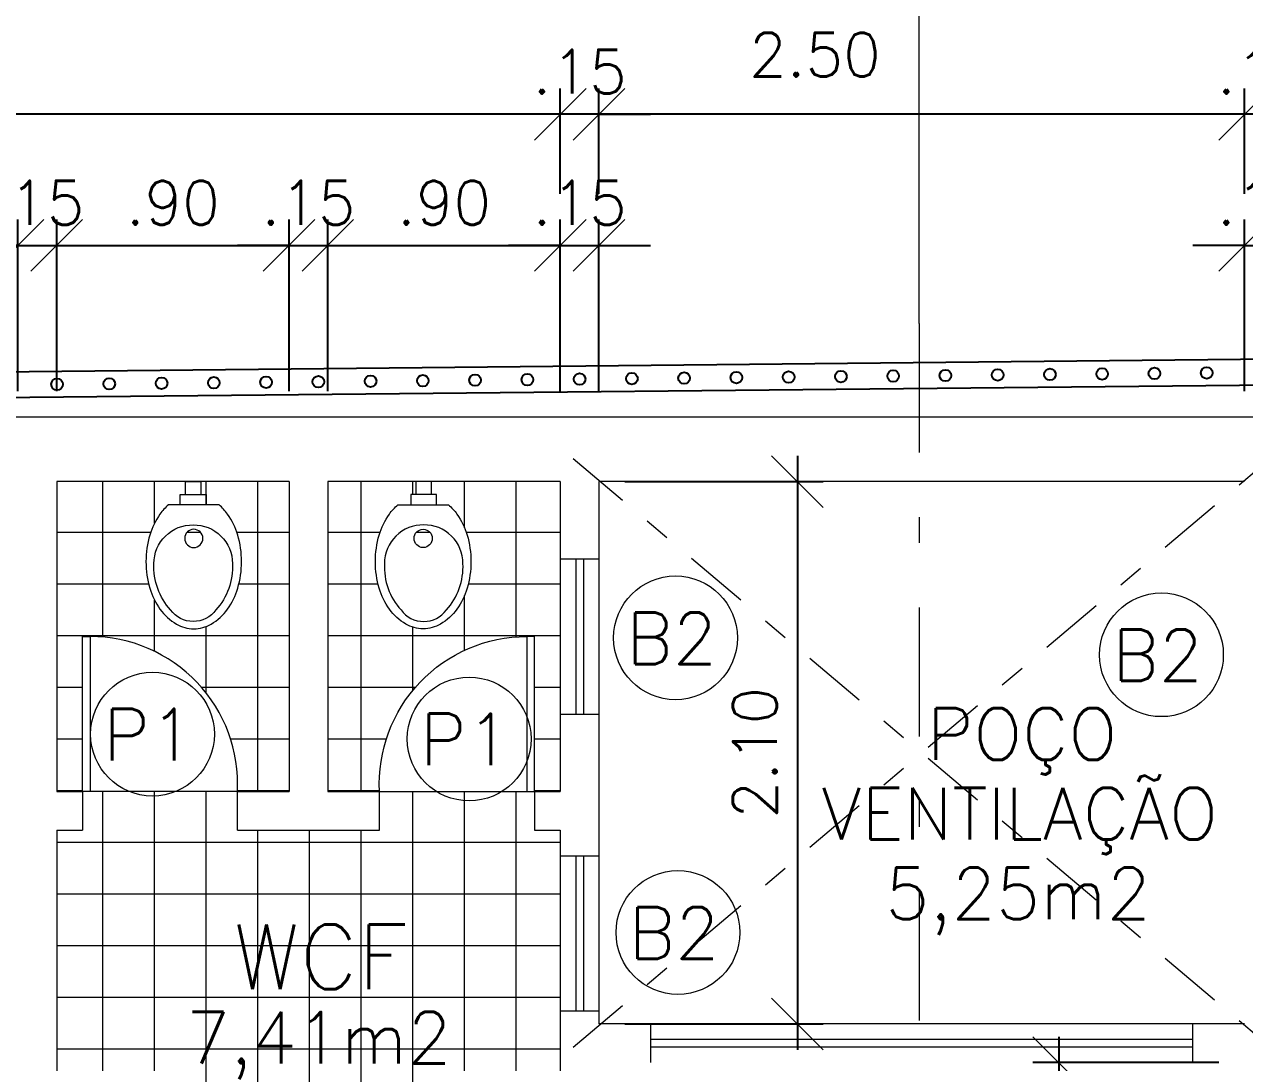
# Model space of a CAD drawing. Header units: millimetres. Extents: x 521 to 1055, y 261 to 520.
# Drawn here: x 604.836 to 609.561, y 334.464 to 338.485 of the extents above; entities that cross this region are included whole.
import ezdxf
from ezdxf.enums import TextEntityAlignment as Align

# ---------------------------------------------------------------- set-up
doc = ezdxf.new("R2010")
doc.units = ezdxf.units.MM
for name, pattern in [('CONTINU', [0]), ('DASHDOT', [1, 0.5, -0.25, 0, -0.25]), ('DASHDOTX2', [2, 1, -0.5, 0, -0.5])]:
    doc.linetypes.add(name, pattern=pattern)
doc.layers.add('0.1', color=8, linetype='Continuous', lineweight=13)
doc.layers.add('01', color=8, linetype='Continuous')
doc.layers.add('parede', color=5, linetype='Continuous')
doc.styles.add('ROMANS', font='romans')
doc.styles.get("Standard").update_dxf_attribs({"font": 'romans.shx'})
doc.dimstyles.new('Fares Eng - 50', dxfattribs={"dimscale": 2, "dimtxt": 0.085, "dimasz": 0.1, "dimexe": 0.05, "dimexo": 0.05, "dimgap": 0.04, "dimtad": 1, "dimzin": 4, "dimdsep": 46, "dimtxsty": 'ROMANS', "dimblk1": 'OBLIQUE', "dimblk2": 'OBLIQUE', "dimsah": 1, "dimcen": 0.05, "dimdle": 0.05, "dimclrd": 8, "dimclre": 8, "dimclrt": 8, "dimaunit": 1, "dimadec": 0, "dimazin": 0, "dimtfac": 1, "dimtix": 1, "dimtmove": 2, "dimatfit": 0, "dimldrblk": 'OPEN90', "dimfxl": 1, "dimtolj": 1, "dimtzin": 0, "dimarcsym": 0})
pattern_1 = [(0, (-267.8595714196266, -87.28200950754331), (0, 0.2), []), (90, (-267.8595714196266, -87.28200950754331), (-0.2, 1.224606353822377e-17), [])]

# ---------------------------------------------------------------- blocks, each defined once
blk = doc.blocks.new('P60')
at = {"color": 252}
blk.add_lwpolyline([(-0.6000000000000227, 0.05960000000008298), (0, 0.05960000000008298), (0, 0.03000000000000114), (-0.6000000000000227, 0.03000000000000114)], close=True, dxfattribs=at)
at = {"color": 8}
blk.add_arc((-0.02886986666674457, 0.05960000000008306), 0.5711301333332781, 87.10253993610587, 180, dxfattribs=at)
blk = doc.blocks.new('Vaso')
for points in [[(0.02999999999997272, -0.04999999999995453), (0.02999999999997272, 0), (-0.02999999999997272, 0), (-0.02999999999997272, -0.04999999999995453)], [(0.04999999999995453, -0.09000000000014552), (0.04999999999995453, -0.04999999999995453), (-0.04999999999995453, -0.04999999999995453), (-0.04999999999995453, -0.09000000000014552)]]:
    blk.add_lwpolyline(points)
for points in [[(0.1828955200001019, -0.3100000000001728, -0.071776), (0.1680402599999979, -0.4129498500001318, -0.083144), (0.128710270000056, -0.4938477600001079, -0.106699), (0.06516211000007388, -0.5518467399999736, -0.132564), (-0.002104480000070907, -0.5700000000001637, -0.132564), (-0.06937106999998832, -0.5518467399999736, -0.106699), (-0.1329192299999704, -0.4938477600001079, -0.083144), (-0.1722492199999124, -0.4129498500001318, -0.071776), (-0.1871044800000163, -0.3100000000001728, -0.071776), (-0.1722492199999124, -0.2070501499999864, -0.083144), (-0.1329192299999704, -0.1261522400000104, -0.060171), (-0.09999999999990905, -0.09000000000014552), (0.09579103999999461, -0.09000000000014552, -0.060171), (0.128710270000056, -0.1261522400000104, -0.083144), (0.1680402599999979, -0.2070501499999864, -0.071776)], [(-0.08763701527800549, -0.4972033683313839, 0.2473999053505774), (0, -0.5413053001348089, 0.2473999053505774), (0.08763701527800549, -0.4972033683313839, 0.1978584598758542), (0.1521044799999345, -0.3175259839795217, 0.4183289460701766), (0, -0.1675407474929216, 0.4183289460701766), (-0.1521044799999345, -0.3175259839795217, 0.1978584598758542)]]:
    blk.add_lwpolyline(points, format="xyb", close=True)
blk.add_circle((-0.002104480000070907, -0.2200259839794398), 0.03525)
blk = doc.blocks.new('ÁREA')
for p in [(4.97462945148186e-05, 0.003761569252461072), (0, 0)]:
    blk.add_attdef('COMPARTIMENTO', text='', height=0.0025).set_placement(p, align=Align.CENTER)
at = {"color": 1}
for p in [(-4.97462945148186e-05, -0.003761569252461072), (-9.94925890296372e-05, -0.007523138504922144)]:
    blk.add_attdef('ÁREA', text='', height=0.002, dxfattribs=at).set_placement(p, align=Align.CENTER)
blk = doc.blocks.new('_OBLIQUE')
at = {"color": 0, "linetype": 'ByBlock'}
blk.add_line((-0.5, -0.5), (0.5, 0.5), dxfattribs=at)
blk = doc.blocks.new('*D1261')
at = {"layer": '0.1', "color": 8, "linetype": 'CONTINU', "lineweight": -2, "transparency": 16777216}
for p, q in [((600.5614431933147, 337.0644788319044), (600.5614431933147, 337.7293130466606)), ((604.8114431933147, 337.0644788319044), (604.8114431933147, 337.7293130466606)), ((600.4614431933147, 337.6293130466606), (604.9114431933148, 337.6293130466606))]:
    blk.add_line(p, q, dxfattribs=at)
at = {"layer": 'DEFPOINTS', "color": 0, "linetype": 'CONTINU', "lineweight": -2, "transparency": 16777216}
for p in [(604.8114431933147, 337.6293130466606), (600.5614431933147, 336.9644788319043), (604.8114431933147, 336.9644788319043)]:
    blk.add_point(p, dxfattribs=at)
at = {"layer": '0.1', "color": 8, "linetype": 'CONTINU', "lineweight": -2, "transparency": 16777216, "xscale": 0.2, "yscale": 0.2, "zscale": 0.2, "rotation": 180}
blk.add_blockref('_OBLIQUE', (600.5614431933147, 337.6293130466606), dxfattribs=at)
at = {"layer": '0.1', "color": 8, "linetype": 'CONTINU', "lineweight": -2, "transparency": 16777216, "xscale": 0.2, "yscale": 0.2, "zscale": 0.2}
blk.add_blockref('_OBLIQUE', (604.8114431933147, 337.6293130466606), dxfattribs=at)
at = {"layer": '0.1', "color": 8, "linetype": 'CONTINU', "transparency": 16777216, "insert": (602.6864431933147, 337.7943130466606), "char_height": 0.17, "attachment_point": 5, "style": 'ROMANS'}
blk.add_mtext('\\A1;4.25', dxfattribs=at)
blk = doc.blocks.new('_Open90')
at = {"color": 0, "linetype": 'ByBlock', "lineweight": -2}
for p, q in [((-0.5, 0.5), (0, 0)), ((0, 0), (-1, 0)), ((0, 0), (-0.5, -0.5))]:
    blk.add_line(p, q, dxfattribs=at)
blk = doc.blocks.new('*D1263')
at = {"layer": '0.1', "color": 8, "lineweight": -2, "transparency": 16777216}
for p, q in [((604.8114431933147, 337.0644788319043), (604.8114431933147, 337.7293130466606)), ((604.9614431933147, 337.0644788319042), (604.9614431933147, 337.7293130466606)), ((604.8114431933147, 337.6293130466606), (604.6114431933147, 337.6293130466606)), ((604.8114431933147, 337.6293130466606), (604.9614431933147, 337.6293130466606)), ((604.9614431933147, 337.6293130466606), (605.1614431933148, 337.6293130466606))]:
    blk.add_line(p, q, dxfattribs=at)
at = {"layer": 'DEFPOINTS', "color": 0, "lineweight": -2, "transparency": 16777216}
for p in [(604.9614431933147, 337.6293130466606), (604.8114431933147, 336.9644788319043), (604.9614431933147, 336.9644788319042)]:
    blk.add_point(p, dxfattribs=at)
at = {"layer": '0.1', "color": 8, "lineweight": -2, "transparency": 16777216, "xscale": 0.2, "yscale": 0.2, "zscale": 0.2}
blk.add_blockref('_OBLIQUE', (604.8114431933147, 337.6293130466606), dxfattribs=at)
at = {"layer": '0.1', "color": 8, "lineweight": -2, "transparency": 16777216, "xscale": 0.2, "yscale": 0.2, "zscale": 0.2, "rotation": 180}
blk.add_blockref('_OBLIQUE', (604.9614431933147, 337.6293130466606), dxfattribs=at)
at = {"layer": '0.1', "color": 8, "transparency": 16777216, "insert": (604.8864431933148, 337.7943130466606), "char_height": 0.17, "attachment_point": 5, "style": 'ROMANS'}
blk.add_mtext('\\A1;.15', dxfattribs=at)
blk = doc.blocks.new('*D1264')
at = {"layer": '0.1', "color": 8, "lineweight": -2, "transparency": 16777216}
for p, q in [((604.961443193315, 337.0644788319043), (604.961443193315, 337.7293130466606)), ((605.8614431933149, 337.0644788319043), (605.8614431933149, 337.7293130466606)), ((604.8614431933149, 337.6293130466606), (605.961443193315, 337.6293130466606))]:
    blk.add_line(p, q, dxfattribs=at)
at = {"layer": 'DEFPOINTS', "color": 0, "lineweight": -2, "transparency": 16777216}
for p in [(605.8614431933149, 337.6293130466606), (604.961443193315, 336.9644788319043), (605.8614431933149, 336.9644788319043)]:
    blk.add_point(p, dxfattribs=at)
at = {"layer": '0.1', "color": 8, "lineweight": -2, "transparency": 16777216, "xscale": 0.2, "yscale": 0.2, "zscale": 0.2, "rotation": 180}
blk.add_blockref('_OBLIQUE', (604.961443193315, 337.6293130466606), dxfattribs=at)
at = {"layer": '0.1', "color": 8, "lineweight": -2, "transparency": 16777216, "xscale": 0.2, "yscale": 0.2, "zscale": 0.2}
blk.add_blockref('_OBLIQUE', (605.8614431933149, 337.6293130466606), dxfattribs=at)
at = {"layer": '0.1', "color": 8, "transparency": 16777216, "insert": (605.4114431933149, 337.7943130466606), "char_height": 0.17, "attachment_point": 5, "style": 'ROMANS'}
blk.add_mtext('\\A1;.90', dxfattribs=at)
blk = doc.blocks.new('*D1265')
at = {"layer": '0.1', "color": 8, "linetype": 'CONTINU', "lineweight": -2, "transparency": 16777216}
for p, q in [((605.8614431933148, 337.0644788319042), (605.8614431933148, 337.7293130466606)), ((606.0114431933148, 337.0644788319042), (606.0114431933148, 337.7293130466606)), ((605.8614431933148, 337.6293130466606), (605.6614431933148, 337.6293130466606)), ((605.8614431933148, 337.6293130466606), (606.0114431933148, 337.6293130466606)), ((606.0114431933148, 337.6293130466606), (606.2114431933148, 337.6293130466606))]:
    blk.add_line(p, q, dxfattribs=at)
at = {"layer": 'DEFPOINTS', "color": 0, "linetype": 'CONTINU', "lineweight": -2, "transparency": 16777216}
for p in [(606.0114431933148, 337.6293130466606), (605.8614431933148, 336.9644788319042), (606.0114431933148, 336.9644788319042)]:
    blk.add_point(p, dxfattribs=at)
at = {"layer": '0.1', "color": 8, "linetype": 'CONTINU', "lineweight": -2, "transparency": 16777216, "xscale": 0.2, "yscale": 0.2, "zscale": 0.2}
blk.add_blockref('_OBLIQUE', (605.8614431933148, 337.6293130466606), dxfattribs=at)
at = {"layer": '0.1', "color": 8, "linetype": 'CONTINU', "lineweight": -2, "transparency": 16777216, "xscale": 0.2, "yscale": 0.2, "zscale": 0.2, "rotation": 180}
blk.add_blockref('_OBLIQUE', (606.0114431933148, 337.6293130466606), dxfattribs=at)
at = {"layer": '0.1', "color": 8, "linetype": 'CONTINU', "transparency": 16777216, "insert": (605.9364431933147, 337.7943130466606), "char_height": 0.17, "attachment_point": 5, "style": 'ROMANS'}
blk.add_mtext('\\A1;.15', dxfattribs=at)
blk = doc.blocks.new('*D1266')
at = {"layer": '0.1', "color": 8, "linetype": 'CONTINU', "lineweight": -2, "transparency": 16777216}
for p, q in [((606.0114431933148, 337.0644788319043), (606.0114431933148, 337.7293130466606)), ((606.9114431933148, 337.0644788319043), (606.9114431933148, 337.7293130466606)), ((605.9114431933148, 337.6293130466606), (607.0114431933148, 337.6293130466606))]:
    blk.add_line(p, q, dxfattribs=at)
at = {"layer": 'DEFPOINTS', "color": 0, "linetype": 'CONTINU', "lineweight": -2, "transparency": 16777216}
for p in [(606.9114431933148, 337.6293130466606), (606.0114431933148, 336.9644788319043), (606.9114431933148, 336.9644788319043)]:
    blk.add_point(p, dxfattribs=at)
at = {"layer": '0.1', "color": 8, "linetype": 'CONTINU', "lineweight": -2, "transparency": 16777216, "xscale": 0.2, "yscale": 0.2, "zscale": 0.2, "rotation": 180}
blk.add_blockref('_OBLIQUE', (606.0114431933148, 337.6293130466606), dxfattribs=at)
at = {"layer": '0.1', "color": 8, "linetype": 'CONTINU', "lineweight": -2, "transparency": 16777216, "xscale": 0.2, "yscale": 0.2, "zscale": 0.2}
blk.add_blockref('_OBLIQUE', (606.9114431933148, 337.6293130466606), dxfattribs=at)
at = {"layer": '0.1', "color": 8, "linetype": 'CONTINU', "transparency": 16777216, "insert": (606.4614431933148, 337.7943130466606), "char_height": 0.17, "attachment_point": 5, "style": 'ROMANS'}
blk.add_mtext('\\A1;.90', dxfattribs=at)
blk = doc.blocks.new('*D1267')
at = {"layer": '0.1', "color": 8, "linetype": 'CONTINU', "lineweight": -2, "transparency": 16777216}
for p, q in [((606.9114431933148, 337.0644788319043), (606.9114431933148, 337.7293130466606)), ((607.0614431933146, 337.0644788319042), (607.0614431933146, 337.7293130466606)), ((606.9114431933148, 337.6293130466606), (606.7114431933147, 337.6293130466606)), ((606.9114431933148, 337.6293130466606), (607.0614431933146, 337.6293130466606)), ((607.0614431933146, 337.6293130466606), (607.2614431933147, 337.6293130466606))]:
    blk.add_line(p, q, dxfattribs=at)
at = {"layer": 'DEFPOINTS', "color": 0, "linetype": 'CONTINU', "lineweight": -2, "transparency": 16777216}
for p in [(607.0614431933146, 337.6293130466606), (606.9114431933148, 336.9644788319043), (607.0614431933146, 336.9644788319042)]:
    blk.add_point(p, dxfattribs=at)
at = {"layer": '0.1', "color": 8, "linetype": 'CONTINU', "lineweight": -2, "transparency": 16777216, "xscale": 0.2, "yscale": 0.2, "zscale": 0.2}
blk.add_blockref('_OBLIQUE', (606.9114431933148, 337.6293130466606), dxfattribs=at)
at = {"layer": '0.1', "color": 8, "linetype": 'CONTINU', "lineweight": -2, "transparency": 16777216, "xscale": 0.2, "yscale": 0.2, "zscale": 0.2, "rotation": 180}
blk.add_blockref('_OBLIQUE', (607.0614431933146, 337.6293130466606), dxfattribs=at)
at = {"layer": '0.1', "color": 8, "linetype": 'CONTINU', "transparency": 16777216, "insert": (606.9864431933147, 337.7943130466606), "char_height": 0.17, "attachment_point": 5, "style": 'ROMANS'}
blk.add_mtext('\\A1;.15', dxfattribs=at)
blk = doc.blocks.new('*D1268')
at = {"layer": '0.1', "color": 8, "linetype": 'CONTINU', "lineweight": -2, "transparency": 16777216}
for p, q in [((609.5614431933147, 337.0644788319043), (609.5614431933147, 337.7293130466606)), ((609.7114431933148, 337.0644788319043), (609.7114431933148, 337.7293130466606)), ((609.5614431933147, 337.6293130466606), (609.3614431933147, 337.6293130466606)), ((609.5614431933147, 337.6293130466606), (609.7114431933148, 337.6293130466606)), ((609.7114431933148, 337.6293130466606), (609.9114431933149, 337.6293130466606))]:
    blk.add_line(p, q, dxfattribs=at)
at = {"layer": 'DEFPOINTS', "color": 0, "linetype": 'CONTINU', "lineweight": -2, "transparency": 16777216}
for p in [(609.7114431933148, 337.6293130466606), (609.5614431933147, 336.9644788319043), (609.7114431933148, 336.9644788319043)]:
    blk.add_point(p, dxfattribs=at)
at = {"layer": '0.1', "color": 8, "linetype": 'CONTINU', "lineweight": -2, "transparency": 16777216, "xscale": 0.2, "yscale": 0.2, "zscale": 0.2}
blk.add_blockref('_OBLIQUE', (609.5614431933147, 337.6293130466606), dxfattribs=at)
at = {"layer": '0.1', "color": 8, "linetype": 'CONTINU', "lineweight": -2, "transparency": 16777216, "xscale": 0.2, "yscale": 0.2, "zscale": 0.2, "rotation": 180}
blk.add_blockref('_OBLIQUE', (609.7114431933148, 337.6293130466606), dxfattribs=at)
at = {"layer": '0.1', "color": 8, "linetype": 'CONTINU', "transparency": 16777216, "insert": (609.6364431933148, 337.7943130466606), "char_height": 0.17, "attachment_point": 5, "style": 'ROMANS'}
blk.add_mtext('\\A1;.15', dxfattribs=at)
blk = doc.blocks.new('*D1277')
at = {"layer": '0.1', "color": 8, "linetype": 'CONTINU', "lineweight": -2, "transparency": 16777216}
for p, q in [((609.5614431933147, 337.8293130466607), (609.5614431933147, 338.2370307928006)), ((609.711443193315, 337.8293130466607), (609.711443193315, 338.2370307928006)), ((609.5614431933147, 338.1370307928006), (609.3614431933147, 338.1370307928006)), ((609.711443193315, 338.1370307928006), (609.5614431933147, 338.1370307928006)), ((609.711443193315, 338.1370307928006), (609.911443193315, 338.1370307928006))]:
    blk.add_line(p, q, dxfattribs=at)
at = {"layer": 'DEFPOINTS', "color": 0, "linetype": 'CONTINU', "lineweight": -2, "transparency": 16777216}
for p in [(609.5614431933147, 338.1370307928006), (609.5614431933147, 337.7293130466606), (609.711443193315, 337.7293130466606)]:
    blk.add_point(p, dxfattribs=at)
at = {"layer": '0.1', "color": 8, "linetype": 'CONTINU', "lineweight": -2, "transparency": 16777216, "xscale": 0.2, "yscale": 0.2, "zscale": 0.2}
blk.add_blockref('_OBLIQUE', (609.5614431933147, 338.1370307928006), dxfattribs=at)
at = {"layer": '0.1', "color": 8, "linetype": 'CONTINU', "lineweight": -2, "transparency": 16777216, "xscale": 0.2, "yscale": 0.2, "zscale": 0.2, "rotation": 180}
blk.add_blockref('_OBLIQUE', (609.711443193315, 338.1370307928006), dxfattribs=at)
at = {"layer": '0.1', "color": 8, "linetype": 'CONTINU', "transparency": 16777216, "insert": (609.6364431933148, 338.3020307928006), "char_height": 0.17, "attachment_point": 5, "style": 'ROMANS'}
blk.add_mtext('\\A1;.15', dxfattribs=at)
blk = doc.blocks.new('*D1278')
at = {"layer": '0.1', "color": 8, "linetype": 'CONTINU', "lineweight": -2, "transparency": 16777216}
for p, q in [((607.0614431933149, 337.8293130466607), (607.0614431933149, 338.2370307928006)), ((609.5614431933147, 337.8293130466607), (609.5614431933147, 338.2370307928006)), ((609.6614431933148, 338.1370307928006), (606.9614431933148, 338.1370307928006))]:
    blk.add_line(p, q, dxfattribs=at)
at = {"layer": 'DEFPOINTS', "color": 0, "linetype": 'CONTINU', "lineweight": -2, "transparency": 16777216}
for p in [(607.0614431933149, 338.1370307928006), (607.0614431933149, 337.7293130466606), (609.5614431933147, 337.7293130466606)]:
    blk.add_point(p, dxfattribs=at)
at = {"layer": '0.1', "color": 8, "linetype": 'CONTINU', "lineweight": -2, "transparency": 16777216, "xscale": 0.2, "yscale": 0.2, "zscale": 0.2, "rotation": 180}
blk.add_blockref('_OBLIQUE', (607.0614431933149, 338.1370307928006), dxfattribs=at)
at = {"layer": '0.1', "color": 8, "linetype": 'CONTINU', "lineweight": -2, "transparency": 16777216, "xscale": 0.2, "yscale": 0.2, "zscale": 0.2}
blk.add_blockref('_OBLIQUE', (609.5614431933147, 338.1370307928006), dxfattribs=at)
at = {"layer": '0.1', "color": 8, "linetype": 'CONTINU', "transparency": 16777216, "insert": (607.8978050202791, 338.3677169725572), "char_height": 0.17, "attachment_point": 5, "style": 'ROMANS'}
blk.add_mtext('\\A1;2.50', dxfattribs=at)
blk = doc.blocks.new('*D1279')
at = {"layer": '0.1', "color": 8, "linetype": 'CONTINU', "lineweight": -2, "transparency": 16777216}
for p, q in [((606.9114431933148, 337.8293130466607), (606.9114431933148, 338.2370307928006)), ((607.0614431933149, 337.8293130466607), (607.0614431933149, 338.2370307928006)), ((606.9114431933148, 338.1370307928006), (606.7114431933147, 338.1370307928006)), ((607.0614431933149, 338.1370307928006), (606.9114431933148, 338.1370307928006)), ((607.0614431933149, 338.1370307928006), (607.2614431933149, 338.1370307928006))]:
    blk.add_line(p, q, dxfattribs=at)
at = {"layer": 'DEFPOINTS', "color": 0, "linetype": 'CONTINU', "lineweight": -2, "transparency": 16777216}
for p in [(606.9114431933148, 338.1370307928006), (606.9114431933148, 337.7293130466606), (607.0614431933149, 337.7293130466606)]:
    blk.add_point(p, dxfattribs=at)
at = {"layer": '0.1', "color": 8, "linetype": 'CONTINU', "lineweight": -2, "transparency": 16777216, "xscale": 0.2, "yscale": 0.2, "zscale": 0.2}
blk.add_blockref('_OBLIQUE', (606.9114431933148, 338.1370307928006), dxfattribs=at)
at = {"layer": '0.1', "color": 8, "linetype": 'CONTINU', "lineweight": -2, "transparency": 16777216, "xscale": 0.2, "yscale": 0.2, "zscale": 0.2, "rotation": 180}
blk.add_blockref('_OBLIQUE', (607.0614431933149, 338.1370307928006), dxfattribs=at)
at = {"layer": '0.1', "color": 8, "linetype": 'CONTINU', "transparency": 16777216, "insert": (606.9864431933148, 338.3020307928006), "char_height": 0.17, "attachment_point": 5, "style": 'ROMANS'}
blk.add_mtext('\\A1;.15', dxfattribs=at)
blk = doc.blocks.new('*D1280')
at = {"layer": '0.1', "color": 8, "linetype": 'CONTINU', "lineweight": -2, "transparency": 16777216}
for p, q in [((600.5614431933147, 337.8293130466607), (600.5614431933147, 338.2370307928006)), ((606.9114431933148, 337.8293130466607), (606.9114431933148, 338.2370307928006)), ((607.0114431933148, 338.1370307928006), (600.4614431933147, 338.1370307928006))]:
    blk.add_line(p, q, dxfattribs=at)
at = {"layer": 'DEFPOINTS', "color": 0, "linetype": 'CONTINU', "lineweight": -2, "transparency": 16777216}
for p in [(600.5614431933147, 338.1370307928006), (600.5614431933147, 337.7293130466606), (606.9114431933148, 337.7293130466606)]:
    blk.add_point(p, dxfattribs=at)
at = {"layer": '0.1', "color": 8, "linetype": 'CONTINU', "lineweight": -2, "transparency": 16777216, "xscale": 0.2, "yscale": 0.2, "zscale": 0.2, "rotation": 180}
blk.add_blockref('_OBLIQUE', (600.5614431933147, 338.1370307928006), dxfattribs=at)
at = {"layer": '0.1', "color": 8, "linetype": 'CONTINU', "lineweight": -2, "transparency": 16777216, "xscale": 0.2, "yscale": 0.2, "zscale": 0.2}
blk.add_blockref('_OBLIQUE', (606.9114431933148, 338.1370307928006), dxfattribs=at)
at = {"layer": '0.1', "color": 8, "linetype": 'CONTINU', "transparency": 16777216, "insert": (603.7364431933147, 338.3020307928006), "char_height": 0.17, "attachment_point": 5, "style": 'ROMANS'}
blk.add_mtext('\\A1;6.35', dxfattribs=at)
blk = doc.blocks.new('*D1282')
at = {"layer": '0.1', "color": 8, "linetype": 'CONTINU', "lineweight": -2, "transparency": 16777216}
for p, q in [((600.3114431933147, 338.3370307928006), (600.3114431933147, 338.7447485389406)), ((616.3114431933149, 338.3370307928006), (616.3114431933149, 338.7447485389406)), ((616.4114431933149, 338.6447485389406), (600.2114431933147, 338.6447485389406))]:
    blk.add_line(p, q, dxfattribs=at)
at = {"layer": 'DEFPOINTS', "color": 0, "linetype": 'CONTINU', "lineweight": -2, "transparency": 16777216}
for p in [(600.3114431933147, 338.6447485389406), (600.3114431933147, 338.2370307928006), (616.3114431933149, 338.2370307928006)]:
    blk.add_point(p, dxfattribs=at)
at = {"layer": '0.1', "color": 8, "linetype": 'CONTINU', "lineweight": -2, "transparency": 16777216, "xscale": 0.2, "yscale": 0.2, "zscale": 0.2, "rotation": 180}
blk.add_blockref('_OBLIQUE', (600.3114431933147, 338.6447485389406), dxfattribs=at)
at = {"layer": '0.1', "color": 8, "linetype": 'CONTINU', "lineweight": -2, "transparency": 16777216, "xscale": 0.2, "yscale": 0.2, "zscale": 0.2}
blk.add_blockref('_OBLIQUE', (616.3114431933149, 338.6447485389406), dxfattribs=at)
at = {"layer": '0.1', "color": 8, "linetype": 'CONTINU', "transparency": 16777216, "insert": (607.8096453597063, 338.8578660158157), "char_height": 0.17, "attachment_point": 5, "style": 'ROMANS'}
blk.add_mtext('\\A1;16.00', dxfattribs=at)
blk = doc.blocks.new('*D1597')
at = {"layer": '0.1', "color": 8, "lineweight": -2, "transparency": 16777216}
for p, q in [((607.8299794963482, 336.8144788319043), (607.8299794963482, 334.5144788319042)), ((607.1614431933149, 336.7144788319043), (607.9299794963482, 336.7144788319043)), ((607.1614431933149, 334.6144788319043), (607.9299794963482, 334.6144788319043))]:
    blk.add_line(p, q, dxfattribs=at)
at = {"layer": 'DEFPOINTS', "color": 0, "lineweight": -2, "transparency": 16777216}
for p in [(607.0614431933149, 336.7144788319043), (607.0614431933149, 334.6144788319043), (607.8299794963482, 334.6144788319043)]:
    blk.add_point(p, dxfattribs=at)
at = {"layer": '0.1', "color": 8, "lineweight": -2, "transparency": 16777216, "xscale": 0.2, "yscale": 0.2, "zscale": 0.2}
for p, rotation in [((607.8299794963482, 336.7144788319043), 90), ((607.8299794963482, 334.6144788319043), 270)]:
    blk.add_blockref('_OBLIQUE', p, dxfattribs=dict(at, rotation=rotation))
at = {"layer": '0.1', "color": 8, "transparency": 16777216, "insert": (607.6649794963481, 335.6644788319043), "char_height": 0.17, "attachment_point": 5, "rotation": 90, "style": 'ROMANS'}
blk.add_mtext('\\A1;2.10', dxfattribs=at)
blk = doc.blocks.new('*D1616')
at = {"layer": '0.1', "color": 8, "linetype": 'CONTINU', "lineweight": -2, "transparency": 16777216}
for p, q in [((608.8414737362916, 334.5644788319044), (608.8414737362916, 316.264478831904)), ((609.4614431933148, 334.4644788319043), (608.7414737362916, 334.4644788319043)), ((609.4614431933162, 316.364478831904), (608.7414737362916, 316.364478831904))]:
    blk.add_line(p, q, dxfattribs=at)
at = {"layer": 'DEFPOINTS', "color": 0, "linetype": 'CONTINU', "lineweight": -2, "transparency": 16777216}
for p in [(609.5614431933149, 334.4644788319043), (608.8414737362916, 316.364478831904), (609.5614431933162, 316.364478831904)]:
    blk.add_point(p, dxfattribs=at)
at = {"layer": '0.1', "color": 8, "linetype": 'CONTINU', "lineweight": -2, "transparency": 16777216, "xscale": 0.2, "yscale": 0.2, "zscale": 0.2}
for p, rotation in [((608.8414737362916, 334.4644788319043), 90), ((608.8414737362916, 316.364478831904), 270)]:
    blk.add_blockref('_OBLIQUE', p, dxfattribs=dict(at, rotation=rotation))
at = {"layer": '0.1', "color": 8, "linetype": 'CONTINU', "transparency": 16777216, "insert": (608.6764737362915, 325.4144788319042), "char_height": 0.17, "attachment_point": 5, "rotation": 90, "style": 'ROMANS'}
blk.add_mtext('\\A1;18.10', dxfattribs=at)
blk = doc.blocks.new('Cor-4A')
h = blk.add_hatch(color=1)
edge = h.paths.add_edge_path()
edge.add_line((-4.576014072182258e-05, -0.007316196002235542), (-0.00757170836086419, -4.413672282750289e-07))
edge.add_line((-0.00757170836086419, -4.413672282750289e-07), (-0.0001408029804683903, 0.007314409530419547))
edge.add_line((-0.0001408029804683899, 0.007314409530419547), (-0.0001408029804683904, 0.004996765224935991))
edge.add_arc((6.568789848669497e-07, 2.168404344971009e-18), 0.00499876720851913, 91.6216268461234, 269.4679613120325)
edge.add_line((-4.576014072182207e-05, -0.004998551696766541), (-4.576014072182258e-05, -0.007316196002235542))
at = {"linetype": 'DASHDOTX2'}
blk.add_line((-4.671623027125732e-16, 0.03735101866789411), (-5.19614475446869e-21, 0.004998110329534265), dxfattribs=at)
at = {"color": 1}
blk.add_lwpolyline([(-4.576014072182258e-05, -0.007316196002235542), (-0.00757170836086419, -4.413672282750289e-07), (-0.0001408029804683899, 0.007314409530419547), (-0.0001408029804683904, 0.004996765224935991, 0.9813801479665843), (-4.576014072182207e-05, -0.004998551696766541)], format="xyb", close=True, dxfattribs=at)
blk.add_circle((0, 0), 0.004998110329534263, dxfattribs=at)
at = {"color": 3, "style": 'ROMANS'}
blk.add_attdef('O', text='', height=0.006, rotation=90, dxfattribs=at).set_placement((0.0001940809628951379, 0), align=Align.MIDDLE)
blk = doc.blocks.new('SUP')
at = {"layer": '01', "color": 8}
for p, q in [((247.1784073878614, 61.92234643284984), (222.7000456877786, 61.67878790707101)), ((247.1784073878614, 61.82234148289501), (222.8000456877787, 61.57977795232367))]:
    blk.add_line(p, q, dxfattribs=at)
at = {"layer": 'parede', "color": 8}
for centre in [(228.6179656450553, 61.68766845204908), (228.8203210995316, 61.68968187912313), (229.0226765540079, 61.69169530619718), (229.2250320084843, 61.69370873327122), (229.4273874629606, 61.69572216034527), (229.6297429174369, 61.69773558741932), (229.8320983719133, 61.69974901449336), (230.0344538263896, 61.70176244156741), (230.2368092808659, 61.70377586864146), (230.4391647353423, 61.7057892957155), (230.6415201898186, 61.70780272278955), (230.8438756442949, 61.7098161498636), (231.0462310987713, 61.71182957693765), (231.2485865532476, 61.71384300401169), (231.4509420077239, 61.71585643108574), (231.6532974622003, 61.71786985815979), (227.2014774637209, 61.67357446253075), (227.4038329181973, 61.6755878896048), (227.6061883726736, 61.67760131667885), (227.8085438271499, 61.67961474375289), (228.0108992816263, 61.68162817082694), (228.2132547361026, 61.68364159790099), (228.4156101905789, 61.68565502497503)]:
    blk.add_circle(centre, 0.02250000000040586, dxfattribs=at)

msp = doc.modelspace()

# ---------------------------------------------------------------- hatches: boundary and pattern name
at = {"layer": '0.1', "linetype": 'CONTINU'}
h = msp.add_hatch(dxfattribs=at)
h.set_pattern_fill('_USER', color=8, scale=0.2, style=0, double=1, pattern_type=0)
h.set_pattern_definition(pattern_1)
h.paths.add_polyline_path([(605.8614431933146, 336.7144788319043), (605.5201951121558, 336.7144788319043), (605.5201951121558, 336.6644788319043), (605.4601951121559, 336.6644788319043), (605.4601951121556, 336.7144788319043), (604.961443193315, 336.7144788319043), (604.961443193315, 335.5144788319043), (605.0614431933152, 335.5144788319043), (605.0614431933152, 336.1144788319044), (605.0910431933164, 336.1144788319043, -0.4291040067098426), (605.6614431933153, 335.5144788319042), (605.8614431933149, 335.5144788319043)])
h.paths.add_polyline_path([(605.3221539289475, 336.3015321143632, 3.073136091760415e-06), (605.3221548753586, 336.3015289031783, -2.298261749447737e-06)], flags=0)
h.paths.add_polyline_path([(605.4570495921558, 336.4944528479248, -1), (605.5275495921559, 336.4944528479248, -1)], flags=0)
edge = h.paths.add_edge_path(flags=16)
edge.add_arc((605.6714602302724, 336.4044790823045), 0.3641606381167727, 180.000039397141, 196.4217251346327)
edge.add_arc((605.5833846889869, 336.3785211673929), 0.2723395385858779, 196.4218097910387, 215.4332831307361)
edge.add_arc((605.5276057303952, 336.3388323165639), 0.2038815434230515, 215.43327815541, 239.7947176376247)
edge.add_arc((605.4922995778271, 336.2781829999473), 0.1337041680431426, 239.7946885127021, 270.0000061402482)
edge.add_arc((605.4922996064845, 336.2781829999469), 0.1337041680427554, 269.9999938598004, 300.2053114873416)
edge.add_arc((605.4569934539163, 336.3388323165639), 0.2038815434230601, 300.2052823623753, 324.56672184459)
edge.add_arc((605.4012144953246, 336.3785211673929), 0.2723395385858707, 324.5667168692639, 343.5781902089612)
edge.add_arc((605.3131389540391, 336.4044790823045), 0.3641606381167788, 343.5782748653673, 359.9999606028591)
edge.add_arc((605.3131389540383, 336.4044785815038), 0.3641606381175685, 3.939712306625471e-05, 16.4217251346145)
edge.add_arc((605.4012144953246, 336.4304364964155), 0.2723395385858779, 16.4218097910387, 35.43328313073609)
edge.add_arc((605.456992310731, 336.47012425423), 0.2038831085606229, 35.43334217570973, 49.20691296007305)
edge.add_line((605.5901951121557, 336.6244788319041), (605.3944040721558, 336.6244788319041))
edge.add_arc((605.5276068735805, 336.47012425423), 0.2038831085606259, 130.7930870399269, 144.5666578242903)
edge.add_arc((605.5833846889869, 336.4304364964155), 0.2723395385858707, 144.5667168692639, 163.5781902089613)
edge.add_arc((605.6714602302732, 336.4044785815038), 0.3641606381175744, 163.5782748653855, 179.9999606028769)
h = msp.add_hatch(dxfattribs=at)
h.set_pattern_fill('_USER', color=8, scale=0.2, style=0, double=1, pattern_type=0)
h.set_pattern_definition(pattern_1)
h.paths.add_polyline_path([(606.7818431933143, 336.1144788319043), (606.8114431933143, 336.1144788319043), (606.8114431933144, 335.5144788319043), (606.8414431933143, 335.5144788319043), (606.911443193315, 335.5144788319043), (606.911443193315, 335.8144788319043), (606.9114431933149, 336.4144788319041), (606.9114431933147, 336.7144788319042), (606.4126912744737, 336.7144788319043), (606.4126912744738, 336.6644788319043), (606.4326912744737, 336.6644788319043), (606.4326912744738, 336.6244788319042), (606.4784823144738, 336.6244788319041, -0.06017304747549186), (606.5114025090414, 336.5883252362854), (606.5114025384654, 336.5883251949321), (606.51140250192, 336.5883252462941, 1.557330815323099e-06), (606.5114015183756, 336.5883266285828, 0.06017094460198466), (606.4784823144737, 336.6244788319041), (606.2826912744737, 336.6244788319041, 0.06017100981517427), (606.2497720398497, 336.5883265854056, 0.08314397838671177), (606.2104420588295, 336.507428696683), (606.2104420440131, 336.5074286464117, -0.0831424269536673), (606.249771036373, 336.5883251751028), (606.2497710537841, 336.588325199573, 0.08314236696016576), (606.2104420708527, 336.5074287374769, 0.07177604392442175), (606.1955867944737, 336.4044788261859, 0.07177601797375067), (606.210442063454, 336.3015289514346, 0.08314403573947214), (606.2497720853067, 336.2206310145176, 0.1066991575286601), (606.313320375119, 336.1626319925654), (606.3133203024266, 336.1626320348823, -0.1066990532164568), (606.2497720853061, 336.2206310145179, -0.08314704680946702), (606.2104411425235, 336.3015320761641, -0.07177377002933234), (606.1955867944737, 336.4044788261305, -0.0717737761307092), (606.2104411417587, 336.5074255850494, -0.08314542250176067), (606.2497710649369, 336.5883252152474, -0.06017307925051337), (606.2826912744738, 336.6244788319041), (606.3326912744739, 336.6244788319042), (606.332691274474, 336.6644788319043), (606.3526912744736, 336.6644788319042), (606.3526912744738, 336.7144788319043), (606.0114431933147, 336.7144788319043), (606.0114431933148, 335.5144788319043), (606.2114431933143, 335.5144788319043, -0.4291040067104009)])
edge = h.paths.add_edge_path(flags=16)
edge.add_arc((606.2014261563571, 336.4044790823045), 0.3641606381167727, 343.57827486536723, 359.99996060285906, ccw=False)
edge.add_arc((606.2895016976425, 336.3785211673929), 0.2723395385858779, 324.5667168692639, 343.5781902089613, ccw=False)
edge.add_arc((606.3452806562343, 336.3388323165639), 0.2038815434230515, 300.2052823623753, 324.56672184459006, ccw=False)
edge.add_arc((606.3805868088024, 336.2781829999473), 0.1337041680431426, 269.9999938597518, 300.20531148729793, ccw=False)
edge.add_arc((606.380586780145, 336.2781829999469), 0.1337041680427554, 239.7946885126584, 270.0000061401995, ccw=False)
edge.add_arc((606.4158929327132, 336.3388323165639), 0.2038815434230601, 215.43327815541, 239.7947176376247, ccw=False)
edge.add_arc((606.4716718913049, 336.3785211673929), 0.2723395385858707, 196.4218097910387, 215.4332831307361, ccw=False)
edge.add_arc((606.5597474325904, 336.4044790823045), 0.3641606381167788, 180.000039397141, 196.4217251346327, ccw=False)
edge.add_arc((606.5597474325912, 336.4044785815038), 0.3641606381175685, 163.5782748653855, 179.9999606028769, ccw=False)
edge.add_arc((606.4716718913049, 336.4304364964155), 0.2723395385858779, 144.5667168692639, 163.5781902089613, ccw=False)
edge.add_arc((606.4158940758984, 336.47012425423), 0.2038831085606229, 130.793087039927, 144.5666578242903, ccw=False)
edge.add_line((606.2826912744738, 336.6244788319041), (606.4784823144737, 336.6244788319041))
edge.add_arc((606.345279513049, 336.47012425423), 0.2038831085606259, 35.43334217570981, 49.20691296007311, ccw=False)
edge.add_arc((606.2895016976425, 336.4304364964155), 0.2723395385858707, 16.42180979103881, 35.43328313073607, ccw=False)
edge.add_arc((606.2014261563563, 336.4044785815038), 0.3641606381175744, 3.939712308920207e-05, 16.42172513461452, ccw=False)
edge = h.paths.add_edge_path(flags=0)
edge.add_arc((606.3805867944736, 336.4944528479248), 0.03525, 0, 360)
h = msp.add_hatch(dxfattribs=at)
h.set_pattern_fill('_USER', color=8, scale=0.2, style=0, double=1, pattern_type=0)
h.set_pattern_definition(pattern_1)
h.paths.add_polyline_path([(606.9114431933148, 334.6644788319041), (606.911443193315, 335.2644788319042), (606.9114431933149, 335.3644788319043), (606.8114431933143, 335.3644788319043), (606.8114431933143, 335.5144788319043), (606.7818431933142, 335.5144788319043), (606.2114431933143, 335.5144788319043), (606.2114431933143, 335.3644788319043), (606.1814431933142, 335.3644788319043), (605.6614431933152, 335.3644788319044), (605.6614431933152, 335.5144788319043), (605.0614431933152, 335.5144788319043), (605.0614431933152, 335.3644788319043), (605.0314431933152, 335.3644788319043), (604.9614431933148, 335.3644788319043), (604.9614431933147, 334.4124543551737), (605.5114431933147, 334.4124543551737), (605.5114431933143, 332.9144788319043), (605.8614431933148, 332.9144788319043), (605.8614431933148, 334.5644788319044), (606.0114431933147, 334.5644788319042), (606.0114431933148, 332.9144788319043), (606.9114431933148, 332.9144788319043), (606.9114431933148, 333.0144788319043), (606.2114431933148, 333.0144788319043), (606.2114431933148, 333.0444788319043, -0.401445557821725), (606.9114431933149, 333.7144788319043), (606.9114431933149, 333.7444788319043)])
h.paths.add_polyline_path([(606.0114431933147, 334.5644788319042), (605.8614431933148, 334.5644788319044), (605.8614431933148, 332.9144788319043), (606.0114431933148, 332.9144788319043)], flags=17)
h.paths.add_polyline_path([(605.5631804480132, 334.6864501196979), (606.4024661622989, 334.6864501196979), (606.4024661622989, 335.0614501196979), (605.5631804480132, 335.0614501196979)], flags=24)
h.paths.add_polyline_path([(605.3738095135061, 334.3633762119557), (606.5785714182681, 334.3633762119557), (606.5785714182681, 334.7205190690985), (605.3738095135061, 334.7205190690985)], flags=25)
h.paths.add_polyline_path([(605.64703843141, 333.9941007829898), (606.2258479552196, 333.9941007829898), (606.2258479552196, 334.2491007829899), (605.64703843141, 334.2491007829899)], flags=24)

# ---------------------------------------------------------------- linework, layer by layer
at = {"layer": '0.1', "color": 8, "linetype": 'DASHDOTX2', "ltscale": 0.5}
msp.add_line((608.3006421346741, 337.3269098554576), (608.3006421346741, 284.4054555021144), dxfattribs=at)
at = {"layer": '0.1', "color": 7}
for p, q in [((616.3114431933149, 336.9644788319043), (604.6614431933149, 336.9644788319043)), ((604.9614431933148, 336.7144788319042), (604.961443193315, 335.5144788319045)), ((605.8614431933149, 336.7144788319043), (604.961443193315, 336.7144788319043)), ((605.8614431933148, 336.7144788319042), (605.8614431933148, 335.5144788319043)), ((606.9114431933148, 336.7144788319043), (606.0114431933148, 336.7144788319043)), ((606.0114431933148, 336.7144788319042), (606.0114431933148, 335.5144788319043)), ((606.9114431933148, 336.7144788319043), (606.9114431933149, 336.4144788319041)), ((607.0614431933147, 336.7144788319043), (607.0614431933146, 336.4144788319041)), ((609.5614431933147, 336.7144788319043), (607.0614431933149, 336.7144788319043)), ((607.0614431933146, 336.4144788319042), (606.9114431933149, 336.4144788319042)), ((606.911443193315, 335.8144788319043), (607.0614431933149, 335.8144788319043)), ((606.911443193315, 335.8144788319043), (606.9114431933149, 335.5144788319043)), ((607.0614431933147, 335.8144788319042), (607.0614431933149, 335.2644788319041)), ((604.9614431933147, 335.5144788319043), (605.0614431933149, 335.5144788319043)), ((605.0614431933147, 335.5144788319043), (605.0614431933149, 335.3644788319043)), ((605.661443193315, 335.3644788319043), (605.661443193315, 335.5144788319042)), ((605.6614431933148, 335.5144788319042), (605.8614431933148, 335.5144788319043)), ((606.0114431933148, 335.5144788319043), (606.2114431933146, 335.5144788319043)), ((606.2114431933147, 335.3644788319043), (606.2114431933146, 335.5144788319043)), ((606.8114431933146, 335.5144788319043), (606.8114431933146, 335.3644788319043)), ((606.8114431933147, 335.5144788319043), (606.9114431933148, 335.5144788319043)), ((604.9614431933148, 335.3644788319042), (604.9614431933146, 332.9144788319043)), ((604.9614431933148, 335.3644788319043), (605.0614431933149, 335.3644788319043)), ((605.6614431933148, 335.3644788319044), (606.2114431933147, 335.3644788319043)), ((606.8114431933147, 335.3644788319043), (606.9114431933148, 335.3644788319043)), ((606.9114431933149, 335.3644788319043), (606.911443193315, 335.2644788319042)), ((607.0614431933146, 335.2644788319042), (606.9114431933148, 335.2644788319042)), ((606.9114431933148, 334.6644788319042), (607.0614431933149, 334.6644788319043)), ((606.9114431933148, 334.6644788319041), (606.9114431933148, 333.7144788319043)), ((607.061443193315, 334.6644788319043), (607.0614431933149, 334.6144788319043)), ((607.261443193315, 334.6144788319043), (607.0614431933149, 334.6144788319043)), ((607.261443193315, 334.6144788319043), (607.2614431933151, 334.4644788319043)), ((609.5614431933149, 334.6144788319043), (609.361443193315, 334.6144788319043)), ((609.3614431933148, 334.4644788319044), (609.3614431933148, 334.6144788319043))]:
    msp.add_line(p, q, dxfattribs=at)
at = {"layer": '0.1', "color": 8, "linetype": 'DASHDOT', "ltscale": 0.5}
for p, q in [((606.9614431933148, 336.8044788319043), (609.6614431933149, 334.5244788319043)), ((606.9614431933148, 334.5244788319042), (609.6614431933148, 336.8044788319043))]:
    msp.add_line(p, q, dxfattribs=at)
at = {"layer": '0.1', "color": 8, "linetype": 'CONTINU'}
for p, q in [((606.9114431933149, 336.4144788319041), (606.911443193315, 335.8144788319043)), ((606.9714431933149, 336.4144788319041), (606.9714431933149, 335.8144788319043)), ((607.0014431933163, 336.414478831904), (607.0014431933167, 335.8144788319044)), ((607.0614431933162, 336.414478831904), (607.0614431933167, 335.8144788319044)), ((605.6614431933152, 335.5144788319043), (605.0614431933152, 335.5144788319043)), ((606.2114431933143, 335.5144788319043), (606.8114431933143, 335.5144788319043)), ((606.911443193315, 335.2644788319042), (606.9114431933151, 334.6644788319043)), ((606.971443193315, 335.2644788319042), (606.971443193315, 334.6644788319043)), ((607.0014431933164, 335.2644788319041), (607.0014431933168, 334.6644788319044)), ((607.0614431933163, 335.2644788319041), (607.0614431933168, 334.6644788319044)), ((609.3614431933148, 334.6144788319043), (607.261443193315, 334.6144788319043)), ((609.3614431933148, 334.5544788319043), (607.261443193315, 334.5544788319043)), ((609.3614431933148, 334.5244788319043), (607.2614431933151, 334.5244788319027))]:
    msp.add_line(p, q, dxfattribs=at)
at = {"layer": '0.1', "color": 8}
for centre in [(607.3577465164637, 336.1092755643579), (609.2394169505699, 336.0438048455584), (605.3323193169372, 335.7364057509782), (606.5586816686762, 335.7176998313213), (607.3671091851675, 334.9682199869169)]:
    msp.add_circle(centre, 0.2396438343701963, dxfattribs=at)

# ---------------------------------------------------------------- block references
at = {"layer": '0.1', "color": 8, "linetype": 'CONTINU', "lineweight": -2}
msp.add_blockref('SUP', (377.7613975055363, 275.4176046478566), dxfattribs=at)
at = {"layer": '0.1', "color": 8}
ref = msp.add_blockref('Cor-4A', (608.3006421346741, 340.673561128101), dxfattribs=dict(at, xscale=-89.59999999999991, yscale=89.59999999999997, zscale=89.60000000000001, rotation=180))
ref.add_attrib('O', 'D', dxfattribs={"layer": '0', "color": 3, "height": 0.5376, "style": 'ROMANS'}).set_placement((608.3180317889497, 340.673561128101), align=Align.MIDDLE)
at = {"layer": '0.1', "color": 8, "xscale": -1}
msp.add_blockref('Vaso', (605.4901951121558, 336.7144788319043), dxfattribs=at)
at = {"layer": '0.1', "color": 8}
msp.add_blockref('Vaso', (606.3826912744737, 336.7144788319043), dxfattribs=at)
at = {"layer": '0.1', "color": 8, "rotation": 270}
msp.add_blockref('P60', (605.0314431933152, 335.5144788319043), dxfattribs=at)
at = {"layer": '0.1', "color": 8, "xscale": -1, "rotation": 90}
msp.add_blockref('P60', (606.8414431933143, 335.5144788319043), dxfattribs=at)
at = {"layer": '0.1', "color": 8}
ref = msp.add_blockref('ÁREA', (608.6974688278831, 335.6164258454064), dxfattribs=dict(at, xscale=133.3333333333333, yscale=133.3333333333333, zscale=133.3333333333333))
ref.add_attrib('COMPARTIMENTO', 'POÇO', dxfattribs={"layer": '0', "color": 1, "height": 0.2}).set_placement((608.69988156251, 335.6369239796521), align=Align.CENTER)
ref.add_attrib('ÁREA', 'VENTILAÇÃO', dxfattribs={"layer": '0', "color": 1, "height": 0.2}).set_placement((608.690835988614, 335.3284709852833), align=Align.CENTER)
ref.add_attrib('ÁREA', '5,25m2', dxfattribs={"layer": '0', "color": 1, "height": 0.2}).set_placement((608.6842031493461, 335.0196970242733), align=Align.CENTER)
ref = msp.add_blockref('ÁREA', (605.9828233051561, 334.7489501196979), dxfattribs=dict(at, xscale=133.3333333333333, yscale=133.3333333333333, zscale=133.3333333333333))
ref.add_attrib('COMPARTIMENTO', 'WCF', dxfattribs={"layer": '0', "color": 3, "height": 0.25}).set_placement((605.9828233051561, 334.7489501196979), align=Align.CENTER)
ref.add_attrib('ÁREA', '7,41m2', dxfattribs={"layer": '0', "color": 1, "height": 0.2}).set_placement((605.976190465887, 334.4609952595748), align=Align.CENTER)

# ---------------------------------------------------------------- texts
for s, p in [('B2', (607.167138308992, 336.0077632244895)), ('B2', (609.0488087430981, 335.94229250569)), ('P1', (605.1417111094654, 335.6348934111098)), ('P1', (606.3680734612044, 335.6161874914529)), ('B2', (607.1765009776957, 334.8667076470485))]:
    msp.add_text(s, height=0.2, dxfattribs=at).set_placement(p)

# ---------------------------------------------------------------- dimensions: what is measured, and where the dimension line sits
at = {"layer": '0.1', "color": 8, "linetype": 'CONTINU'}
for base, p1, p2, picture, middle in [((600.3114431933147, 338.6447485389406), (616.3114431933149, 338.2370307928006), (600.3114431933147, 338.2370307928006), '*D1282', (607.8096453597063, 338.8578660158157)), ((607.0614431933149, 338.1370307928006), (609.5614431933147, 337.7293130466606), (607.0614431933149, 337.7293130466606), '*D1278', (607.8978050202791, 338.3677169725572))]:
    dim = msp.add_linear_dim(base=base, p1=p1, p2=p2, dimstyle='Fares Eng - 50', dxfattribs=at)
    dim.commit()
    dim.dimension.update_dxf_attribs({"geometry": picture, "text_midpoint": middle, "dimtype": 160})
for base, p1, p2, picture, middle in [((600.5614431933147, 338.1370307928006), (606.9114431933148, 337.7293130466606), (600.5614431933147, 337.7293130466606), '*D1280', (603.7364431933147, 338.3020307928006)), ((606.9114431933148, 338.1370307928006), (607.0614431933149, 337.7293130466606), (606.9114431933148, 337.7293130466606), '*D1279', (606.9864431933148, 338.3020307928006)), ((609.5614431933147, 338.1370307928006), (609.711443193315, 337.7293130466606), (609.5614431933147, 337.7293130466606), '*D1277', (609.6364431933148, 338.3020307928006)), ((604.8114431933147, 337.6293130466606), (600.5614431933147, 336.9644788319043), (604.8114431933147, 336.9644788319043), '*D1261', (602.6864431933147, 337.7943130466606)), ((606.0114431933148, 337.6293130466606), (605.8614431933148, 336.9644788319042), (606.0114431933148, 336.9644788319042), '*D1265', (605.9364431933147, 337.7943130466606)), ((606.9114431933148, 337.6293130466606), (606.0114431933148, 336.9644788319043), (606.9114431933148, 336.9644788319043), '*D1266', (606.4614431933148, 337.7943130466606)), ((607.0614431933146, 337.6293130466606), (606.9114431933148, 336.9644788319043), (607.0614431933146, 336.9644788319042), '*D1267', (606.9864431933147, 337.7943130466606)), ((609.7114431933148, 337.6293130466606), (609.5614431933147, 336.9644788319043), (609.7114431933148, 336.9644788319043), '*D1268', (609.6364431933148, 337.7943130466606))]:
    dim = msp.add_linear_dim(base=base, p1=p1, p2=p2, dimstyle='Fares Eng - 50', dxfattribs=at)
    dim.commit()
    dim.dimension.update_dxf_attribs({"geometry": picture, "text_midpoint": middle})
at = {"layer": '0.1', "color": 7}
for base, p1, p2, picture, middle in [((604.9614431933147, 337.6293130466606), (604.8114431933147, 336.9644788319043), (604.9614431933147, 336.9644788319042), '*D1263', (604.8864431933148, 337.7943130466606)), ((605.8614431933149, 337.6293130466606), (604.961443193315, 336.9644788319043), (605.8614431933149, 336.9644788319043), '*D1264', (605.4114431933149, 337.7943130466606))]:
    dim = msp.add_linear_dim(base=base, p1=p1, p2=p2, dimstyle='Fares Eng - 50', dxfattribs=at)
    dim.commit()
    dim.dimension.update_dxf_attribs({"geometry": picture, "text_midpoint": middle})
dim = msp.add_linear_dim(base=(607.8299794963482, 334.6144788319043), p1=(607.0614431933149, 336.7144788319043), p2=(607.0614431933149, 334.6144788319043), angle=90, dimstyle='Fares Eng - 50', dxfattribs=at)
dim.commit()
dim.dimension.update_dxf_attribs({"geometry": '*D1597', "text_midpoint": (607.6649794963481, 335.6644788319043)})
at = {"layer": '0.1', "color": 8, "linetype": 'CONTINU'}
dim = msp.add_linear_dim(base=(608.8414737362916, 316.364478831904), p1=(609.5614431933149, 334.4644788319043), p2=(609.5614431933162, 316.364478831904), angle=90, dimstyle='Fares Eng - 50', dxfattribs=at)
dim.commit()
dim.dimension.update_dxf_attribs({"geometry": '*D1616', "text_midpoint": (608.6764737362915, 325.4144788319042)})

doc.saveas('drawing.dxf')
